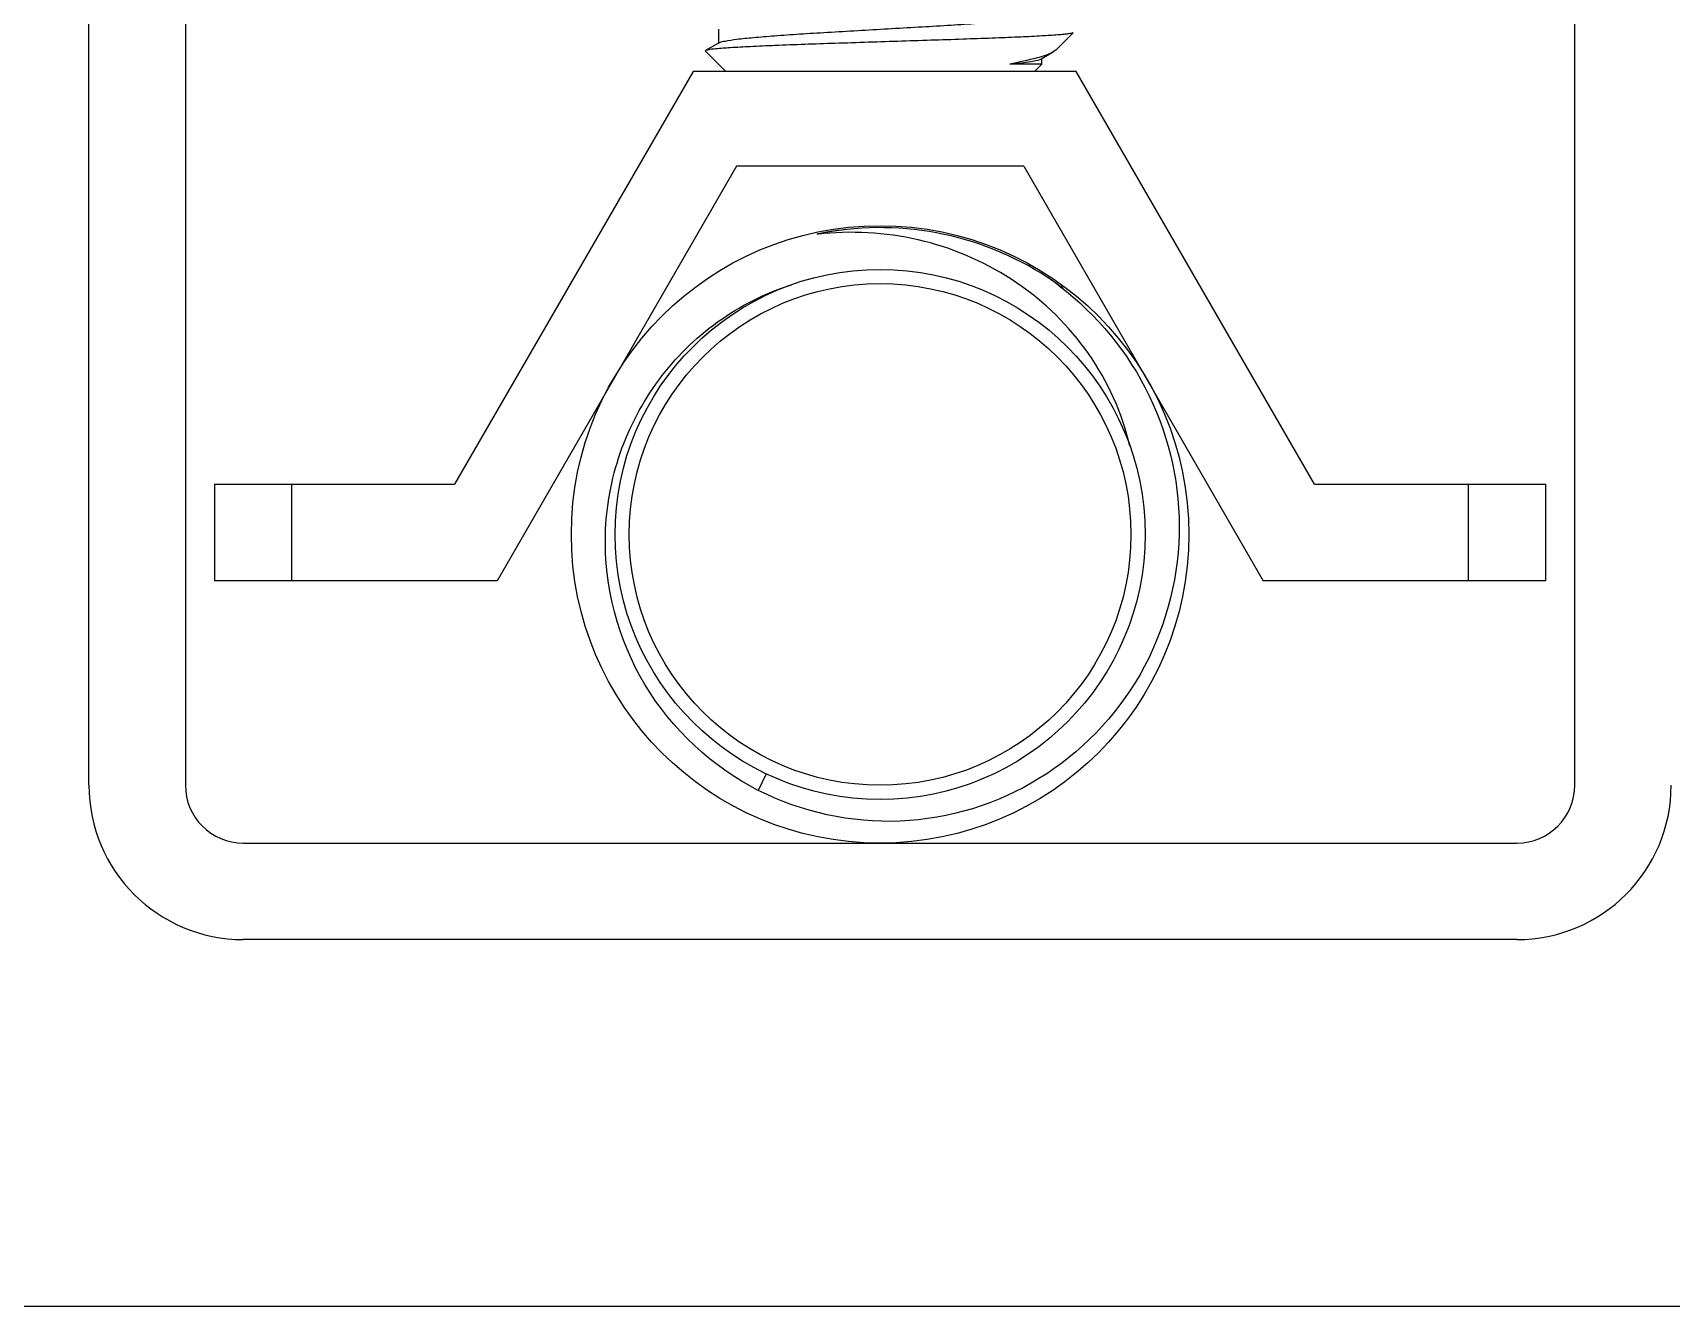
# Model space of a CAD drawing. Extents: x 1680110 to 4798266, y 269661 to 1249705.
# Drawn here: x 2406097 to 2406452.1, y 656124.1 to 656400.1 of the extents above; entities that cross this region are included whole.
import ezdxf

# ---------------------------------------------------------------- set-up
doc = ezdxf.new("R2010")
doc.units = 0
doc.header["$LTSCALE"] = 1000
doc.header["$MEASUREMENT"] = 0

# ---------------------------------------------------------------- blocks, each defined once
blk = doc.blocks.new('gfhhrryyfd')
at = {"linetype": 'Continuous'}
for p, q in [((3694902.99, -1751207.42), (3694902.99, -1750931.43)), ((3694923.9, -1750931.43), (3694923.9, -1751207.42)), ((3695224.99, -1751207.42), (3695224.99, -1750931.43)), ((3695039.4, -1751043.56), (3695039.4, -1751046.6)), ((3695112.53, -1751048.07), (3695116.26, -1751044.33)), ((3695116.26, -1751044.33), (3695116.23, -1751044.36)), ((3695039.4, -1751046.6), (3695036.65, -1751048.2)), ((3695039.57, -1751046.5), (3695039.4, -1751046.6)), ((3695112.53, -1751048.07), (3695111.94, -1751048.5)), ((3695036.65, -1751048.2), (3695036.6, -1751048.31)), ((3695040.99, -1751052.7), (3695036.6, -1751048.31)), ((3695109.49, -1751051.11), (3695102.56, -1751051.11)), ((3695107.9, -1751052.7), (3695109.49, -1751051.11)), ((3695109.32, -1751050.03), (3695109.49, -1751049.93)), ((3695109.49, -1751049.93), (3695111.94, -1751048.5)), ((3695109.49, -1751051.11), (3695109.49, -1751049.93)), ((3695033.91, -1751052.7), (3694982.24, -1751142.19)), ((3695116.91, -1751052.7), (3695033.91, -1751052.7)), ((3695168.58, -1751142.19), (3695116.91, -1751052.7)), ((3695043.3, -1751073.26), (3694991.43, -1751163.1)), ((3695105.59, -1751073.26), (3695043.3, -1751073.26)), ((3695105.59, -1751073.26), (3695157.46, -1751163.1)), ((3695113.06, -1751099.02), (3695113.2, -1751099.12)), ((3695113.2, -1751099.12), (3695113.27, -1751099.18)), ((3695114.06, -1751099.66), (3695114.16, -1751099.73)), ((3694930.18, -1751142.19), (3694930.18, -1751163.1)), ((3694930.18, -1751142.19), (3694982.24, -1751142.19)), ((3694946.9, -1751142.19), (3694946.9, -1751163.1)), ((3695168.58, -1751142.19), (3695218.72, -1751142.19)), ((3695201.99, -1751163.1), (3695201.99, -1751142.19)), ((3695218.72, -1751163.1), (3695218.72, -1751142.19)), ((3694991.43, -1751163.1), (3694930.18, -1751163.1)), ((3695218.72, -1751163.1), (3695157.46, -1751163.1)), ((3695049.77, -1751204.93), (3695048.06, -1751208.52)), ((3694936.45, -1751219.97), (3694997.19, -1751219.97)), ((3694997.19, -1751219.97), (3695212.44, -1751219.97)), ((3695009.26, -1751240.88), (3694936.45, -1751240.88)), ((3695212.44, -1751240.88), (3695009.26, -1751240.88)), ((3694484.82, -1751320.33), (3695664.07, -1751320.33))]:
    blk.add_line(p, q, dxfattribs=at)
for radius in [66.91, 57.44, 54.36]:
    blk.add_circle((3695074.45, -1751153.06), radius, dxfattribs=at)
for centre, radius, start, end in [((3695074.45, -1751153.06), 66.49, 56.9142, 101.9142), ((3695074.46, -1751153.19), 66.62, 96.4409, 99.6221), ((3695074.39, -1751152.79), 66.22, 100.9605, 101.914), ((3695068.19, -1751153.53), 65.96, 95.2242, 96.5024), ((3695074.42, -1751152.97), 66.4, 99.6229, 100.9604), ((3695073.2, -1751151.89), 66.21, 54.7563, 55.46), ((3695074.6, -1751152.83), 66.22, 56.1178, 56.914), ((3695073.12, -1751152.01), 66.36, 52.9894, 54.7559), ((3695074.52, -1751152.94), 66.34, 55.3635, 56.1178), ((3695074.43, -1751153.08), 66.51, 53.431, 55.363), ((3694936.45, -1751207.42), 33.45, 180, 270), ((3694936.45, -1751207.42), 12.55, 180, 270), ((3695212.44, -1751207.42), 33.45, 270, 0), ((3695212.44, -1751207.42), 12.55, 270, 0)]:
    blk.add_arc(centre, radius, start, end, dxfattribs=at)
for points, knots in [([(3695039.57, -1751046.5), (3695039.96, -1751046.28), (3695041.26, -1751046.04), (3695043.7, -1751045.66), (3695047.29, -1751045.32), (3695051.83, -1751044.95), (3695057.2, -1751044.58), (3695065.4, -1751044.07), (3695073.99, -1751043.59), (3695082.66, -1751043.09), (3695088.87, -1751042.72), (3695094.56, -1751042.35), (3695099.53, -1751041.98), (3695103.59, -1751041.61), (3695106.34, -1751041.29), (3695107.97, -1751041.02), (3695108.77, -1751040.83), (3695109.24, -1751040.69), (3695109.49, -1751040.5), (3695109.49, -1751040.42)], [0, 0, 0, 0, 0.018976, 0.054803, 0.106452, 0.172137, 0.249523, 0.33584, 0.522662, 0.616451, 0.705988, 0.788055, 0.85971, 0.918396, 0.962045, 0.977754, 0.989231, 0.996485, 1, 1, 1, 1]), ([(3695116.23, -1751044.36), (3695116.13, -1751044.42), (3695115.79, -1751044.49), (3695115.13, -1751044.6), (3695114.15, -1751044.71), (3695112.25, -1751044.87), (3695109.16, -1751045.06), (3695104.66, -1751045.28), (3695099.23, -1751045.5), (3695093.02, -1751045.72), (3695086.24, -1751045.95), (3695076.72, -1751046.25), (3695065.15, -1751046.62), (3695054.19, -1751046.99), (3695046.64, -1751047.33), (3695042.36, -1751047.55), (3695039.28, -1751047.78), (3695037.63, -1751047.94), (3695037.03, -1751048.07)], [0, 0, 0, 0, 0.004521, 0.012961, 0.025337, 0.041576, 0.085186, 0.142522, 0.21184, 0.290971, 0.377381, 0.468257, 0.651262, 0.815293, 0.882867, 0.937432, 0.976969, 1, 1, 1, 1]), ([(3695037.03, -1751048.07), (3695036.99, -1751048.08), (3695036.86, -1751048.11), (3695036.73, -1751048.15), (3695036.65, -1751048.2)], [0, 0, 0, 0, 0.327761, 1, 1, 1, 1]), ([(3695111.94, -1751048.5), (3695110.87, -1751049.12), (3695107.7, -1751050.04), (3695104.54, -1751050.73), (3695102.56, -1751051.11)], [0, 0, 0, 0, 0.378609, 1, 1, 1, 1]), ([(3695102.56, -1751051.11), (3695103.42, -1751051.03), (3695104.94, -1751050.87), (3695106.94, -1751050.61), (3695108.34, -1751050.35), (3695109.08, -1751050.17), (3695109.32, -1751050.03)], [0, 0, 0, 0, 0.375937, 0.67081, 0.879434, 1, 1, 1, 1]), ([(3695128.57, -1751133.83), (3695126.89, -1751126.74), (3695120.72, -1751113.06), (3695104.75, -1751097.42), (3695084.36, -1751088.3), (3695069.46, -1751087.19), (3695062.18, -1751087.85)], [0, 0, 0, 0, 0.249705, 0.499631, 0.74973, 1, 1, 1, 1]), ([(3695014.93, -1751153.06), (3695015.1, -1751147.09), (3695017.27, -1751135.13), (3695025.74, -1751119.04), (3695038.68, -1751106.26), (3695049.54, -1751100.77), (3695055.22, -1751098.94)], [0, 0, 0, 0, 0.250031, 0.500035, 0.750022, 1, 1, 1, 1]), ([(3695113.27, -1751099.18), (3695121.44, -1751105.39), (3695135.05, -1751121.88), (3695139.53, -1751142.81), (3695139.26, -1751153.06)], [0, 0, 0, 0, 0.500074, 1, 1, 1, 1]), ([(3695048.06, -1751208.52), (3695038.08, -1751203.42), (3695020.59, -1751187.32), (3695014.62, -1751164.26), (3695014.93, -1751153.06)], [0, 0, 0, 0, 0.500109, 1, 1, 1, 1]), ([(3695139.26, -1751153.06), (3695138.99, -1751163.55), (3695133.13, -1751184.76), (3695110.31, -1751208.28), (3695078.98, -1751217.98), (3695057.4, -1751213.28), (3695048.06, -1751208.52)], [0, 0, 0, 0, 0.250101, 0.50014, 0.750107, 1, 1, 1, 1])]:
    blk.add_open_spline(points, degree=3, knots=knots, dxfattribs=at)

msp = doc.modelspace()

# ---------------------------------------------------------------- block references
at = {"lineweight": -3, "xscale": 0.9999959468841553, "yscale": 0.9999959506094456, "zscale": 0.9999959495959999}
msp.add_blockref('gfhhrryyfd', (-1288778.82, 2407437.34), dxfattribs=at)

doc.saveas('drawing.dxf')
